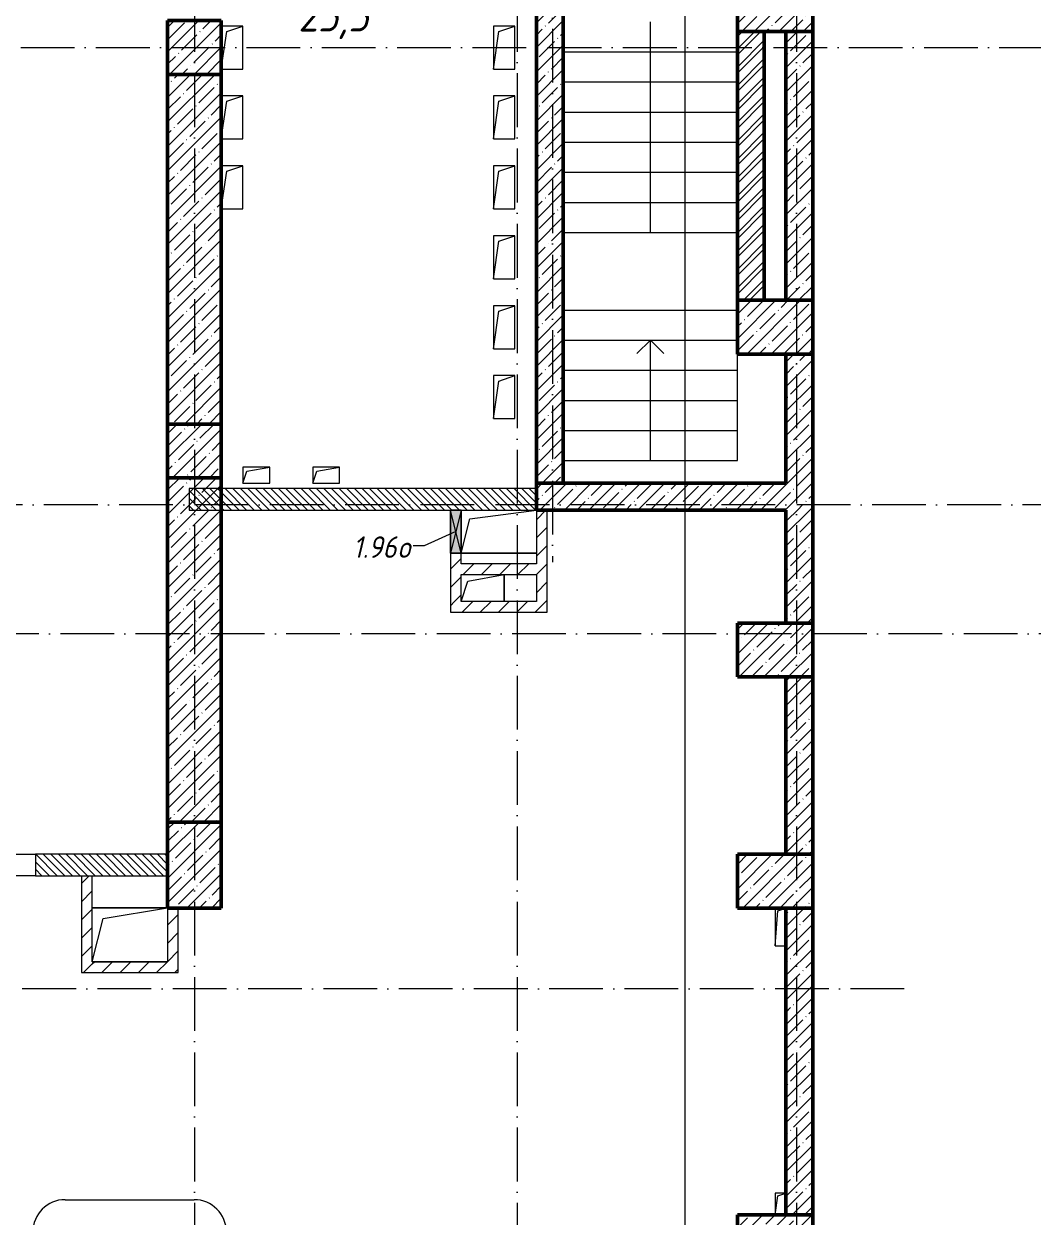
# Model space of a CAD drawing. Header units: millimetres. Extents: x -401725 to 250493, y 305116 to 802890.
# Drawn here: x -160152 to -150765, y 530174 to 541267 of the extents above; entities that cross this region are included whole.
import ezdxf

# ---------------------------------------------------------------- set-up
doc = ezdxf.new("R2010")
doc.units = ezdxf.units.MM
doc.linetypes.add('50_200_ШТРИХ_1Т_ш5_п1_п1_', pattern=[700, 500, -100, 0, -100])
doc.layers.add('A-AREA-IDEN-1', color=7, linetype='Continuous', lineweight=9, true_color=0x000000)
doc.layers.add('G-____-____-SYMB-1', color=9, linetype='Continuous', lineweight=9, true_color=0x808080)
for name, color, linetype, lineweight in [('A-DETL-GENF-OTLN', 7, 'Continuous', 9), ('A-FLOR-____-OTLN', 7, 'Continuous', 9), ('A-GENM-____-OTLN', 7, 'Continuous', 9), ('A-GLAZ-____-IDEN', 7, 'Continuous', 9), ('A-GLAZ-____-OTLN', 7, 'Continuous', 9), ('A-WALL-____-MCUT', 7, 'Continuous', 13), ('A-WALL-____-MCUT-2', 7, 'Continuous', 50), ('A-WALL-____-PATT-1', 7, 'Continuous', 9), ('A-WALL-FNSH-MCUT-1', 7, 'Continuous', 9), ('I-WALL-____-OTLN', 7, 'Continuous', 9), ('S-COLS-____-MCUT', 7, 'Continuous', 50), ('S-COLS-____-OTLN', 7, 'Continuous', 9), ('S-GRID-____-OTLN-1', 7, '50_200_ШТРИХ_1Т_ш5_п1_п1_', 9), ('S-STRS-____-OTLN-1', 7, 'Continuous', 9)]:
    doc.layers.add(name, color=color, linetype=linetype, lineweight=lineweight)
doc.styles.add('ISOCPEUR_I', font='isocpeui.ttf', dxfattribs={"width": 0.9, "height": 2.5})
doc.styles.add('ISOCPEUR_I_11', font='isocpeui.ttf', dxfattribs={"width": 0.9, "height": 200})
pattern_1 = [(135, (-176515.067, 459015.94), (-35.35534, -35.35534), [])]
pattern_2 = [(45, (-176515.07, 459015.94), (-114.04925, 114.04925), []), (45, (-176401.02, 459015.94), (-114.04925, 114.04925), [201.612, -40.322, 3.353, -36.97])]
pattern_3 = [(45, (-176515.07, 459015.94), (-84.85281, 84.85281), [])]

# ---------------------------------------------------------------- blocks, each defined once
blk = doc.blocks.new('BSC_Колонна _Прямоугольная - 500х700-25279857-АР1_План отверстий 1 этажа в осях 1-64_Ю-ЯЯ')
at = {"layer": 'S-COLS-____-OTLN'}
h = blk.add_hatch(dxfattribs=at)
h.set_pattern_fill('FP_17', color=256, style=0, pattern_type=2)
h.set_pattern_definition([(315, (-76431.04, 23350), (114.04925, 114.04925), []), (315, (-76431.04, 23235.95), (114.04925, 114.04925), [201.613, -40.323, 3.353, -36.97])])
h.paths.add_polyline_path([(-250, -350), (250, -350), (250, 350), (-250, 350)], flags=0)
at = {"layer": 'S-COLS-____-MCUT'}
for p, q in [((250, 350), (-250, 350)), ((-250, 350), (-250, -350)), ((250, -350), (250, 350)), ((-250, -350), (250, -350))]:
    blk.add_line(p, q, dxfattribs=at)
blk = doc.blocks.new('BSC_Колонна _Прямоугольная - 500х800-V71-АР1_План отверстий 1 этажа в осях 1-64_Ю-ЯЯ')
at = {"layer": 'S-COLS-____-OTLN'}
h = blk.add_hatch(dxfattribs=at)
h.set_pattern_fill('FP_79', color=256, style=0, pattern_type=2)
h.set_pattern_definition([(45, (-17950, -74431.04), (-114.04925, 114.04925), []), (45, (-17835.95, -74431.04), (-114.04925, 114.04925), [201.613, -40.323, 3.353, -36.97])])
h.paths.add_polyline_path([(-250, -400), (250, -400), (250, 400), (-250, 400)], flags=0)
at = {"layer": 'S-COLS-____-MCUT'}
for p, q in [((250, 400), (-250, 400)), ((-250, 400), (-250, -400)), ((250, -400), (250, 400)), ((-250, -400), (250, -400))]:
    blk.add_line(p, q, dxfattribs=at)
blk = doc.blocks.new('BSC_Колонна _Прямоугольная - 500х700-25976089-АР1_План отверстий 1 этажа в осях 1-64_Ю-ЯЯ')
at = {"layer": 'S-COLS-____-OTLN'}
h = blk.add_hatch(dxfattribs=at)
h.set_pattern_fill('FP_80', color=256, style=0, pattern_type=2)
h.set_pattern_definition([(315, (-74281.04, 23350), (114.04925, 114.04925), []), (315, (-74281.04, 23235.95), (114.04925, 114.04925), [201.613, -40.323, 3.353, -36.97])])
h.paths.add_polyline_path([(-250, -350), (250, -350), (250, 350), (-250, 350)], flags=0)
at = {"layer": 'S-COLS-____-MCUT'}
for p, q in [((250, 350), (-250, 350)), ((-250, 350), (-250, -350)), ((250, -350), (250, 350)), ((-250, -350), (250, -350))]:
    blk.add_line(p, q, dxfattribs=at)
blk = doc.blocks.new('BSC_Колонна _Прямоугольная - 500х700-V72-АР1_План отверстий 1 этажа в осях 1-64_Ю-ЯЯ')
at = {"layer": 'S-COLS-____-OTLN'}
h = blk.add_hatch(dxfattribs=at)
h.set_pattern_fill('FP_81', color=256, style=0, pattern_type=2)
h.set_pattern_definition([(315, (-70931.04, 23350), (114.04925, 114.04925), []), (315, (-70931.04, 23235.95), (114.04925, 114.04925), [201.613, -40.323, 3.353, -36.97])])
h.paths.add_polyline_path([(-250, -350), (250, -350), (250, 350), (-250, 350)], flags=0)
at = {"layer": 'S-COLS-____-MCUT'}
for p, q in [((250, 350), (-250, 350)), ((-250, 350), (-250, -350)), ((250, -350), (250, 350)), ((-250, -350), (250, -350))]:
    blk.add_line(p, q, dxfattribs=at)
blk = doc.blocks.new('BSC_Колонна _Прямоугольная - 500х700-V73-АР1_План отверстий 1 этажа в осях 1-64_Ю-ЯЯ')
at = {"layer": 'S-COLS-____-OTLN'}
h = blk.add_hatch(dxfattribs=at)
h.set_pattern_fill('FP_82', color=256, style=0, pattern_type=2)
h.set_pattern_definition([(315, (-79431.04, 23350), (114.04925, 114.04925), []), (315, (-79431.04, 23235.95), (114.04925, 114.04925), [201.613, -40.323, 3.353, -36.97])])
h.paths.add_polyline_path([(-250, -350), (250, -350), (250, 350), (-250, 350)], flags=0)
at = {"layer": 'S-COLS-____-MCUT'}
for p, q in [((250, 350), (-250, 350)), ((-250, 350), (-250, -350)), ((250, -350), (250, 350)), ((-250, -350), (250, -350))]:
    blk.add_line(p, q, dxfattribs=at)
blk = doc.blocks.new('BSC_Колонна _Прямоугольная - 500х700-V74-АР1_План отверстий 1 этажа в осях 1-64_Ю-ЯЯ')
at = {"layer": 'S-COLS-____-OTLN'}
h = blk.add_hatch(dxfattribs=at)
h.set_pattern_fill('FP_83', color=256, style=0, pattern_type=2)
h.set_pattern_definition([(315, (-82431.04, 23350), (114.04925, 114.04925), []), (315, (-82431.04, 23235.95), (114.04925, 114.04925), [201.613, -40.323, 3.353, -36.97])])
h.paths.add_polyline_path([(-250, -350), (250, -350), (250, 350), (-250, 350)], flags=0)
at = {"layer": 'S-COLS-____-MCUT'}
for p, q in [((250, 350), (-250, 350)), ((-250, 350), (-250, -350)), ((250, -350), (250, 350)), ((-250, -350), (250, -350))]:
    blk.add_line(p, q, dxfattribs=at)
blk = doc.blocks.new('BSC_Колонна _Прямоугольная - 500х500-28077406-АР1_План отверстий 1 этажа в осях 1-64_Ю-ЯЯ')
at = {"layer": 'S-COLS-____-OTLN'}
h = blk.add_hatch(dxfattribs=at)
h.set_pattern_fill('FP_158', color=256, style=0, pattern_type=2)
h.set_pattern_definition([(45, (-17950, -82031.04), (-114.04925, 114.04925), []), (45, (-17835.95, -82031.04), (-114.04925, 114.04925), [201.613, -40.323, 3.353, -36.97])])
h.paths.add_polyline_path([(-250, -250), (250, -250), (250, 250), (-250, 250)], flags=0)
at = {"layer": 'S-COLS-____-MCUT'}
for p, q in [((250, 250), (-250, 250)), ((-250, 250), (-250, -250)), ((250, -250), (250, 250)), ((-250, -250), (250, -250))]:
    blk.add_line(p, q, dxfattribs=at)
blk = doc.blocks.new('BSC_Колонна _Прямоугольная - 500х500-V169-АР1_План отверстий 1 этажа в осях 1-64_Ю-ЯЯ')
at = {"layer": 'S-COLS-____-OTLN'}
h = blk.add_hatch(dxfattribs=at)
h.set_pattern_fill('FP_181', color=256, style=0, pattern_type=2)
h.set_pattern_definition([(45, (-17950, -78281.04), (-114.04925, 114.04925), []), (45, (-17835.95, -78281.04), (-114.04925, 114.04925), [201.613, -40.323, 3.353, -36.97])])
h.paths.add_polyline_path([(-250, -250), (250, -250), (250, 250), (-250, 250)], flags=0)
at = {"layer": 'S-COLS-____-MCUT'}
for p, q in [((250, 250), (-250, 250)), ((-250, 250), (-250, -250)), ((250, -250), (250, 250)), ((-250, -250), (250, -250))]:
    blk.add_line(p, q, dxfattribs=at)
blk = doc.blocks.new('AR_Отверстие прямоугольное _в плите_ - AR_Отверстие прямоугольное _в плите_-30229371-АР1_План отверстий 1 этажа в осях 1-64_Ю-ЯЯ')
at = {"layer": 'A-GENM-____-OTLN'}
for p, q in [((100, 200), (-100, 200)), ((-100, 200), (-100, -200)), ((-100, -200), (-50, 150)), ((-50, 150), (100, 200)), ((100, -200), (100, 200)), ((-100, -200), (100, -200))]:
    blk.add_line(p, q, dxfattribs=at)
blk = doc.blocks.new('AR_Отверстие прямоугольное _в плите_ - AR_Отверстие прямоугольное _в плите_-V176-АР1_План отверстий 1 этажа в осях 1-64_Ю-ЯЯ')
at = {"layer": 'A-GENM-____-OTLN'}
for p, q in [((100, 200), (-100, 200)), ((-100, -200), (-50, 150)), ((-50, 150), (100, 200)), ((100, -200), (100, 200)), ((-100, -200), (100, -200))]:
    blk.add_line(p, q, dxfattribs=at)
blk = doc.blocks.new('AR_Отверстие прямоугольное _в плите_ - AR_Отверстие прямоугольное _в плите_-30229425-АР1_План отверстий 1 этажа в осях 1-64_Ю-ЯЯ')
at = {"layer": 'A-GENM-____-OTLN'}
for p, q in [((125, 75), (-125, 75)), ((-125, 75), (-125, -75)), ((-125, -75), (-88, 37)), ((-88, 37), (125, 75)), ((125, -75), (125, 75)), ((-125, -75), (125, -75))]:
    blk.add_line(p, q, dxfattribs=at)
blk = doc.blocks.new('AR_Отверстие прямоугольное _в плите_ - AR_Отверстие прямоугольное _в плите_-30511962-АР1_План отверстий 1 этажа в осях 1-64_Ю-ЯЯ')
at = {"layer": 'A-GENM-____-OTLN'}
for p, q in [((-50, 175), (-50, -175)), ((-50, -175), (-25, 150)), ((-25, 150), (50, 175)), ((-50, -175), (50, -175))]:
    blk.add_line(p, q, dxfattribs=at)
blk = doc.blocks.new('AR_Отверстие прямоугольное _в плите_ - AR_Отверстие прямоугольное _в плите_-V221-АР1_План отверстий 1 этажа в осях 1-64_Ю-ЯЯ')
at = {"layer": 'A-GENM-____-OTLN'}
for p, q in [((50, 100), (-50, 100)), ((-50, 100), (-50, -100)), ((-50, -100), (-25, 75)), ((-25, 75), (50, 100))]:
    blk.add_line(p, q, dxfattribs=at)
blk = doc.blocks.new('AR_Отверстие прямоугольное _в плите_ - AR_Отверстие прямоугольное _в плите_-V234-АР1_План отверстий 1 этажа в осях 1-64_Ю-ЯЯ')
at = {"layer": 'A-GENM-____-OTLN'}
for p, q in [((350, 250), (-350, 250)), ((-250, 150), (350, 250)), ((-350, -250), (-250, 150)), ((-350, -250), (350, -250))]:
    blk.add_line(p, q, dxfattribs=at)
blk = doc.blocks.new('AR_Отверстие прямоугольное _в плите_ - AR_Отверстие прямоугольное _в плите_-V248-АР1_План отверстий 1 этажа в осях 1-64_Ю-ЯЯ')
at = {"layer": 'A-GENM-____-OTLN'}
for p, q in [((-137, 63), (200, 125)), ((200, -125), (200, 125)), ((-200, -125), (-137, 63))]:
    blk.add_line(p, q, dxfattribs=at)
blk = doc.blocks.new('AR_Отверстие прямоугольное _в плите_ - AR_Отверстие прямоугольное _в плите_-V249-АР1_План отверстий 1 этажа в осях 1-64_Ю-ЯЯ')
at = {"layer": 'A-GENM-____-OTLN'}
for p, q in [((-350, -200), (-270, 120)), ((-270, 120), (350, 200)), ((-350, -200), (350, -200))]:
    blk.add_line(p, q, dxfattribs=at)
blk = doc.blocks.new('AR_Отверстие прямоугольное _в стене__БезПР - AR_Отверстие прямоугольное _в стене__БезПР-36663912-АР1_План отверстий 1 этажа в осях 1-64_Ю-ЯЯ')
at = {"layer": 'A-GLAZ-____-OTLN'}
blk.add_hatch(color=256, dxfattribs=at).paths.add_polyline_path([(200, -50), (200, 50), (-200, 50), (-200, -50)], flags=0)
at = {"layer": 'A-DETL-GENF-OTLN'}
for p, q in [((-200, -50), (-200, 50)), ((-200, 50), (200, 50)), ((200, 50), (-200, -50)), ((-200, 50), (200, -50)), ((200, 50), (-200, 50)), ((-200, 50), (-200, -50)), ((200, 50), (200, -50)), ((200, -50), (200, 50)), ((200, -50), (-200, -50)), ((-200, -50), (200, -50))]:
    blk.add_line(p, q, dxfattribs=at)
at = {"layer": 'A-GLAZ-____-OTLN'}
blk.add_line((200, 50), (-200, 50), dxfattribs=at)
blk = doc.blocks.new('AAR_СКБ_Марка_помещения_1_5 ммп - Номер _ Площадь-27962135-АИ_План этажа_Стены_1')
at = {"layer": 'A-AREA-IDEN-1'}
for p, q in [((-2.987, 3), (3.013, 3)), ((-2.987, 0), (3.013, 0))]:
    blk.add_line(p, q, dxfattribs=at)
for centre, start, end in [((-2.987, 1.5), 90, 270), ((3.013, 1.5), 270, 90)]:
    blk.add_arc(centre, 1.5, start, end, dxfattribs=at)

msp = doc.modelspace()

# ---------------------------------------------------------------- hatches: boundary and pattern name
at = {"layer": 'A-WALL-____-PATT-1'}
h = msp.add_hatch(dxfattribs=at)
h.set_pattern_fill('FP_13', color=256, style=0, pattern_type=2)
h.set_pattern_definition(pattern_2)
h.paths.add_polyline_path([(-155385.0675, 536996.983), (-155135.0675, 536996.983), (-155135.0675, 544696.983), (-155385.0675, 544696.983), (-155385.0675, 537228.1053)], flags=0)
h = msp.add_hatch(dxfattribs=at)
h.set_pattern_fill('FP_3', color=256, style=0, pattern_type=2)
h.set_pattern_definition([(45, (-176515.07, 459015.94), (-85.53659, 85.53659), []), (45, (-176458.04, 459015.94), (-85.53659, 85.53659), [])])
h.paths.add_polyline_path([(-153265.0675, 538696.983), (-153265.0675, 541196.983), (-153515.0675, 541196.983), (-153515.0675, 538696.983)], flags=0)
h = msp.add_hatch(dxfattribs=at)
h.set_pattern_fill('FP_13', color=256, style=0, pattern_type=2)
h.set_pattern_definition(pattern_2)
h.paths.add_polyline_path([(-152815.0675, 538696.983), (-152815.0675, 541196.983), (-153065.0675, 541196.983), (-153065.0675, 538696.983)], flags=0)
h = msp.add_hatch(dxfattribs=at)
h.set_pattern_fill('FP_13', color=256, style=0, pattern_type=2)
h.set_pattern_definition(pattern_2)
h.paths.add_polyline_path([(-158315.0675, 537546.983), (-158315.0675, 540796.983), (-158815.0675, 540796.983), (-158815.0675, 537546.983)], flags=0)
h = msp.add_hatch(dxfattribs=at)
h.set_pattern_fill('FP_13', color=256, style=0, pattern_type=2)
h.set_pattern_definition(pattern_2)
h.paths.add_polyline_path([(-152815.0675, 536996.983), (-152815.0675, 538196.983), (-153065.0675, 538196.983), (-153065.0675, 536996.983)], flags=0)
h = msp.add_hatch(dxfattribs=at)
h.set_pattern_fill('FP_13', color=256, style=0, pattern_type=2)
h.set_pattern_definition(pattern_2)
h.paths.add_polyline_path([(-158315.0675, 533846.983), (-158315.0675, 537046.983), (-158815.0675, 537046.983), (-158815.0675, 533846.983)], flags=0)
h = msp.add_hatch(dxfattribs=at)
h.set_pattern_fill('FP_6', color=256, style=0, pattern_type=2)
h.set_pattern_definition(pattern_1)
h.paths.add_polyline_path([(-156085.0675, 536746.983), (-155385.0675, 536746.983), (-155385.0675, 536946.983), (-158615.0675, 536946.983), (-158615.0675, 536746.983), (-156185.0675, 536746.983)], flags=0)
h = msp.add_hatch(dxfattribs=at)
h.set_pattern_fill('FP_13', color=256, style=0, pattern_type=2)
h.set_pattern_definition(pattern_2)
h.paths.add_polyline_path([(-153065.0675, 536746.983), (-152815.0675, 536746.983), (-152815.0675, 536996.983), (-155385.0675, 536996.983), (-155385.0675, 536746.983), (-155320.4682, 536746.983)], flags=0)
h = msp.add_hatch(dxfattribs=at)
h.set_pattern_fill('FP_4', color=256, style=0, pattern_type=2)
h.set_pattern_definition(pattern_3)
h.paths.add_polyline_path([(-155285.0675, 535896.983), (-155285.0675, 536746.983), (-155385.0675, 536746.983), (-155385.0675, 535896.983), (-155320.4682, 535896.983)], flags=0)
h = msp.add_hatch(dxfattribs=at)
h.set_pattern_fill('FP_13', color=256, style=0, pattern_type=2)
h.set_pattern_definition(pattern_2)
h.paths.add_polyline_path([(-152815.0675, 535696.983), (-152815.0675, 536746.983), (-153065.0675, 536746.983), (-153065.0675, 535696.983)], flags=0)
h = msp.add_hatch(dxfattribs=at)
h.set_pattern_fill('FP_4', color=256, style=0, pattern_type=2)
h.set_pattern_definition(pattern_3)
h.paths.add_polyline_path([(-156085.0675, 535896.983), (-156085.0675, 536346.983), (-156185.0675, 536346.983), (-156185.0675, 535896.983)], flags=0)
h = msp.add_hatch(dxfattribs=at)
h.set_pattern_fill('FP_4', color=256, style=0, pattern_type=2)
h.set_pattern_definition(pattern_3)
h.paths.add_polyline_path([(-155385.0675, 536146.983), (-155385.0675, 536246.983), (-156085.0675, 536246.983), (-156085.0675, 536146.983)], flags=0)
h = msp.add_hatch(dxfattribs=at)
h.set_pattern_fill('FP_4', color=256, style=0, pattern_type=2)
h.set_pattern_definition(pattern_3)
h.paths.add_polyline_path([(-155285.0675, 535796.983), (-155285.0675, 535896.983), (-156185.0675, 535896.983), (-156185.0675, 535796.983), (-155320.4682, 535796.983)], flags=0)
h = msp.add_hatch(dxfattribs=at)
h.set_pattern_fill('FP_13', color=256, style=0, pattern_type=2)
h.set_pattern_definition(pattern_2)
h.paths.add_polyline_path([(-152815.0675, 533546.983), (-152815.0675, 535196.983), (-153065.0675, 535196.983), (-153065.0675, 533546.983)], flags=0)
h = msp.add_hatch(dxfattribs=at)
h.set_pattern_fill('FP_6', color=256, style=0, pattern_type=2)
h.set_pattern_definition(pattern_1)
h.paths.add_polyline_path([(-158815.0675, 533346.983), (-158815.0675, 533546.983), (-160043.8477, 533546.983), (-160043.8477, 533346.983), (-158855.4695, 533346.983)], flags=0)
h = msp.add_hatch(dxfattribs=at)
h.set_pattern_fill('FP_4', color=256, style=0, pattern_type=2)
h.set_pattern_definition(pattern_3)
h.paths.add_polyline_path([(-159515.0675, 532446.983), (-159515.0675, 533346.983), (-159615.0675, 533346.983), (-159615.0675, 532446.983)], flags=0)
h = msp.add_hatch(dxfattribs=at)
h.set_pattern_fill('FP_4', color=256, style=0, pattern_type=2)
h.set_pattern_definition(pattern_3)
h.paths.add_polyline_path([(-158715.0675, 532546.983), (-158715.0675, 533046.983), (-158815.0675, 533046.983), (-158815.0675, 532546.983)], flags=0)
h = msp.add_hatch(dxfattribs=at)
h.set_pattern_fill('FP_13', color=256, style=0, pattern_type=2)
h.set_pattern_definition(pattern_2)
h.paths.add_polyline_path([(-152815.0675, 530196.983), (-152815.0675, 533046.983), (-153065.0675, 533046.983), (-153065.0675, 530196.983)], flags=0)
h = msp.add_hatch(dxfattribs=at)
h.set_pattern_fill('FP_4', color=256, style=0, pattern_type=2)
h.set_pattern_definition(pattern_3)
h.paths.add_polyline_path([(-159515.0675, 532446.983), (-158715.0675, 532446.983), (-158715.0675, 532546.983), (-159515.0675, 532546.983)], flags=0)

# ---------------------------------------------------------------- linework, layer by layer
at = {"layer": 'A-FLOR-____-OTLN'}
for p, q in [((-155385.0675, 536346.983), (-156085.0675, 536346.983)), ((-155685.0675, 536146.983), (-155685.0675, 535896.983)), ((-159515.0675, 533049.0699), (-158815.0675, 533049.0699)), ((-158815.0675, 532549.0699), (-159515.0675, 532549.0699))]:
    msp.add_line(p, q, dxfattribs=at)
at = {"layer": 'A-GLAZ-____-IDEN'}
for p, q in [((-156135.0675, 536546.983), (-156428.9867, 536415.4339)), ((-156428.9867, 536415.4339), (-156532.3957, 536415.4339))]:
    msp.add_line(p, q, dxfattribs=at)
at = {"layer": 'A-WALL-____-MCUT'}
for p, q in [((-155385.0675, 536946.983), (-158615.0675, 536946.983)), ((-158615.0675, 536946.983), (-158615.0675, 536746.983)), ((-158615.0675, 536746.983), (-156185.0675, 536746.983)), ((-156085.0675, 536746.983), (-155385.0675, 536746.983)), ((-158815.0675, 533546.983), (-160043.8477, 533546.983)), ((-160043.8477, 533546.983), (-160043.8477, 533346.983)), ((-160043.8477, 533346.983), (-158815.0675, 533346.983))]:
    msp.add_line(p, q, dxfattribs=at)
at = {"layer": 'A-WALL-____-MCUT-2'}
for p, q in [((-155385.0675, 544696.983), (-155385.0675, 536746.983)), ((-155135.0675, 536996.983), (-155135.0675, 544696.983)), ((-153515.0675, 541196.983), (-153515.0675, 538696.983)), ((-153265.0675, 538696.983), (-153265.0675, 541196.983)), ((-153065.0675, 541196.983), (-153065.0675, 538696.983)), ((-152815.0675, 538696.983), (-152815.0675, 541196.983)), ((-158815.0675, 540796.983), (-158815.0675, 537546.983)), ((-158315.0675, 537546.983), (-158315.0675, 540796.983)), ((-153065.0675, 538196.983), (-153065.0675, 536996.983)), ((-152815.0675, 535696.983), (-152815.0675, 538196.983)), ((-158815.0675, 537046.983), (-158815.0675, 533846.983)), ((-158315.0675, 533846.983), (-158315.0675, 537046.983)), ((-155385.0675, 536996.983), (-153065.0675, 536996.983)), ((-155385.0675, 536746.983), (-153065.0675, 536746.983)), ((-153065.0675, 536746.983), (-153065.0675, 535696.983)), ((-153065.0675, 535196.983), (-153065.0675, 533546.983)), ((-152815.0675, 533546.983), (-152815.0675, 535196.983)), ((-153065.0675, 533046.983), (-153065.0675, 530196.983)), ((-152815.0675, 530196.983), (-152815.0675, 533046.983))]:
    msp.add_line(p, q, dxfattribs=at)
at = {"layer": 'A-WALL-FNSH-MCUT-1'}
for p, q in [((-155385.0675, 536746.983), (-155385.0675, 536246.983)), ((-155285.0675, 535796.983), (-155285.0675, 536746.983)), ((-156185.0675, 536346.983), (-156185.0675, 535796.983)), ((-156085.0675, 536246.983), (-156085.0675, 536346.983)), ((-155385.0675, 536246.983), (-156085.0675, 536246.983)), ((-156085.0675, 535896.983), (-156085.0675, 536146.983)), ((-156085.0675, 536146.983), (-155385.0675, 536146.983)), ((-155385.0675, 536146.983), (-155385.0675, 535896.983)), ((-155385.0675, 535896.983), (-156085.0675, 535896.983)), ((-156185.0675, 535796.983), (-155285.0675, 535796.983)), ((-159615.0675, 533346.983), (-159615.0675, 532446.983)), ((-159515.0675, 532546.983), (-159515.0675, 533346.983)), ((-158815.0675, 533046.983), (-158815.0675, 532546.983)), ((-158715.0675, 532446.983), (-158715.0675, 533046.983)), ((-158815.0675, 532546.983), (-159515.0675, 532546.983)), ((-159615.0675, 532446.983), (-158715.0675, 532446.983))]:
    msp.add_line(p, q, dxfattribs=at)
at = {"layer": 'G-____-____-SYMB-1'}
msp.add_line((-154005.0675, 546212.593), (-154005.0675, 513937.4663), dxfattribs=at)
at = {"layer": 'I-WALL-____-OTLN'}
for p, q in [((-160842.0213, 533546.983), (-160043.8477, 533546.983)), ((-160043.8477, 533346.983), (-160748.7598, 533346.983))]:
    msp.add_line(p, q, dxfattribs=at)
at = {"layer": 'S-GRID-____-OTLN-1'}
for p, q in [((-158565.0675, 549908.7924), (-158565.0675, 511907.5288)), ((-155565.0675, 549908.7924), (-155565.0675, 511907.5288)), ((-152965.0675, 549908.7924), (-152965.0675, 525691.4247)), ((-155235.0675, 549622.0367), (-155235.0675, 536263.2712)), ((-181183.8377, 541046.983), (-72440.6609, 541046.983)), ((-129360.4697, 536796.983), (-181183.8377, 536796.983)), ((-143910.0675, 535596.983), (-181183.8377, 535596.983)), ((-151965.0675, 532296.983), (-181183.8377, 532296.983))]:
    msp.add_line(p, q, dxfattribs=at)
at = {"layer": 'S-STRS-____-OTLN-1'}
for p, q in [((-154325.0898, 541006.983), (-154325.0898, 541286.983)), ((-155135.0675, 541006.983), (-153515.0898, 541006.983)), ((-155135.0675, 541006.983), (-153515.0898, 541006.983)), ((-154325.0898, 540726.983), (-154325.0898, 541006.983)), ((-155135.0675, 540726.983), (-153515.0898, 540726.983)), ((-155135.0675, 540726.983), (-153515.0898, 540726.983)), ((-154325.0898, 540446.983), (-154325.0898, 540726.983)), ((-155135.0675, 540446.983), (-153515.0898, 540446.983)), ((-155135.0675, 540446.983), (-153515.0898, 540446.983)), ((-154325.0898, 540166.983), (-154325.0898, 540446.983)), ((-155135.0675, 540166.983), (-153515.0898, 540166.983)), ((-155135.0675, 540166.983), (-153515.0898, 540166.983)), ((-154325.0898, 539886.983), (-154325.0898, 540166.983)), ((-155135.0675, 539886.983), (-153515.0898, 539886.983)), ((-155135.0675, 539886.983), (-153515.0898, 539886.983)), ((-154325.0898, 539606.983), (-154325.0898, 539886.983)), ((-155135.0675, 539606.983), (-153515.0898, 539606.983)), ((-155135.0675, 539606.983), (-153515.0898, 539606.983)), ((-154325.0898, 539326.983), (-154325.0898, 539606.983)), ((-155135.0675, 539326.983), (-153515.0898, 539326.983)), ((-155135.0675, 539326.983), (-153515.0898, 539326.983)), ((-155135.0675, 538606.983), (-153515.0675, 538606.983)), ((-155135.0675, 538326.983), (-153515.0675, 538326.983)), ((-155135.0675, 538326.983), (-153515.0675, 538326.983)), ((-154325.0675, 538326.983), (-154450.0675, 538201.983)), ((-154325.0675, 538046.983), (-154325.0675, 538326.983)), ((-154325.0675, 538326.983), (-154200.0675, 538201.983)), ((-153515.0675, 538046.983), (-153515.0675, 538196.983)), ((-155135.0675, 538046.983), (-153515.0675, 538046.983)), ((-155135.0675, 538046.983), (-153515.0675, 538046.983)), ((-154325.0675, 537766.983), (-154325.0675, 538046.983)), ((-153515.0675, 537766.983), (-153515.0675, 538046.983)), ((-155135.0675, 537766.983), (-153515.0675, 537766.983)), ((-155135.0675, 537766.983), (-153515.0675, 537766.983)), ((-154325.0675, 537486.983), (-154325.0675, 537766.983)), ((-153515.0675, 537486.983), (-153515.0675, 537766.983)), ((-155135.0675, 537486.983), (-153515.0675, 537486.983)), ((-155135.0675, 537486.983), (-153515.0675, 537486.983)), ((-154325.0675, 537206.983), (-154325.0675, 537486.983)), ((-153515.0675, 537206.983), (-153515.0675, 537486.983)), ((-155135.0675, 537206.983), (-153515.0675, 537206.983)), ((-155135.0675, 537206.983), (-153515.0675, 537206.983))]:
    msp.add_line(p, q, dxfattribs=at)

# ---------------------------------------------------------------- block references
at = {"layer": 'A-AREA-IDEN-1', "xscale": 199.9999999999999, "yscale": 199.9999999999999, "zscale": 199.9999999999999}
msp.add_blockref('AAR_СКБ_Марка_помещения_1_5 ммп - Номер _ Площадь-27962135-АИ_План этажа_Стены_1', (-159170.6284, 529736.5818), dxfattribs=at)
at = {"layer": 'A-GENM-____-OTLN'}
for name, p in [('AR_Отверстие прямоугольное _в плите_ - AR_Отверстие прямоугольное _в плите_-V176-АР1_План отверстий 1 этажа в осях 1-64_Ю-ЯЯ', (-158215.0675, 541046.983)), ('AR_Отверстие прямоугольное _в плите_ - AR_Отверстие прямоугольное _в плите_-30229371-АР1_План отверстий 1 этажа в осях 1-64_Ю-ЯЯ', (-155685.0675, 541046.983)), ('AR_Отверстие прямоугольное _в плите_ - AR_Отверстие прямоугольное _в плите_-V176-АР1_План отверстий 1 этажа в осях 1-64_Ю-ЯЯ', (-158215.0675, 540396.983)), ('AR_Отверстие прямоугольное _в плите_ - AR_Отверстие прямоугольное _в плите_-30229371-АР1_План отверстий 1 этажа в осях 1-64_Ю-ЯЯ', (-155685.0675, 540396.983)), ('AR_Отверстие прямоугольное _в плите_ - AR_Отверстие прямоугольное _в плите_-V176-АР1_План отверстий 1 этажа в осях 1-64_Ю-ЯЯ', (-158215.0675, 539746.983)), ('AR_Отверстие прямоугольное _в плите_ - AR_Отверстие прямоугольное _в плите_-30229371-АР1_План отверстий 1 этажа в осях 1-64_Ю-ЯЯ', (-155685.0675, 539746.983)), ('AR_Отверстие прямоугольное _в плите_ - AR_Отверстие прямоугольное _в плите_-30229371-АР1_План отверстий 1 этажа в осях 1-64_Ю-ЯЯ', (-155685.0675, 539096.983)), ('AR_Отверстие прямоугольное _в плите_ - AR_Отверстие прямоугольное _в плите_-30229371-АР1_План отверстий 1 этажа в осях 1-64_Ю-ЯЯ', (-155685.0675, 538446.983)), ('AR_Отверстие прямоугольное _в плите_ - AR_Отверстие прямоугольное _в плите_-30229371-АР1_План отверстий 1 этажа в осях 1-64_Ю-ЯЯ', (-155685.0675, 537796.983)), ('AR_Отверстие прямоугольное _в плите_ - AR_Отверстие прямоугольное _в плите_-30229425-АР1_План отверстий 1 этажа в осях 1-64_Ю-ЯЯ', (-157990.0675, 537071.983)), ('AR_Отверстие прямоугольное _в плите_ - AR_Отверстие прямоугольное _в плите_-30229425-АР1_План отверстий 1 этажа в осях 1-64_Ю-ЯЯ', (-157340.0675, 537071.983)), ('AR_Отверстие прямоугольное _в плите_ - AR_Отверстие прямоугольное _в плите_-V249-АР1_План отверстий 1 этажа в осях 1-64_Ю-ЯЯ', (-155735.0675, 536546.983)), ('AR_Отверстие прямоугольное _в плите_ - AR_Отверстие прямоугольное _в плите_-V248-АР1_План отверстий 1 этажа в осях 1-64_Ю-ЯЯ', (-155885.0675, 536021.983)), ('AR_Отверстие прямоугольное _в плите_ - AR_Отверстие прямоугольное _в плите_-V234-АР1_План отверстий 1 этажа в осях 1-64_Ю-ЯЯ', (-159165.0675, 532799.0699)), ('AR_Отверстие прямоугольное _в плите_ - AR_Отверстие прямоугольное _в плите_-30511962-АР1_План отверстий 1 этажа в осях 1-64_Ю-ЯЯ', (-153115.0675, 532871.983)), ('AR_Отверстие прямоугольное _в плите_ - AR_Отверстие прямоугольное _в плите_-V221-АР1_План отверстий 1 этажа в осях 1-64_Ю-ЯЯ', (-153115.0675, 530296.983))]:
    msp.add_blockref(name, p, dxfattribs=at)
at = {"layer": 'A-GLAZ-____-OTLN', "rotation": 270}
msp.add_blockref('AR_Отверстие прямоугольное _в стене__БезПР - AR_Отверстие прямоугольное _в стене__БезПР-36663912-АР1_План отверстий 1 этажа в осях 1-64_Ю-ЯЯ', (-156135.0675, 536546.983), dxfattribs=at)
at = {"layer": 'S-COLS-____-OTLN', "rotation": 89.9999999999999}
for name, p in [('BSC_Колонна _Прямоугольная - 500х700-V74-АР1_План отверстий 1 этажа в осях 1-64_Ю-ЯЯ', (-153165.0675, 541446.983)), ('BSC_Колонна _Прямоугольная - 500х700-V73-АР1_План отверстий 1 этажа в осях 1-64_Ю-ЯЯ', (-153165.0675, 538446.983)), ('BSC_Колонна _Прямоугольная - 500х700-25279857-АР1_План отверстий 1 этажа в осях 1-64_Ю-ЯЯ', (-153165.0675, 535446.983)), ('BSC_Колонна _Прямоугольная - 500х700-25976089-АР1_План отверстий 1 этажа в осях 1-64_Ю-ЯЯ', (-153165.0675, 533296.983)), ('BSC_Колонна _Прямоугольная - 500х700-V72-АР1_План отверстий 1 этажа в осях 1-64_Ю-ЯЯ', (-153165.0675, 529946.983))]:
    msp.add_blockref(name, p, dxfattribs=at)
at = {"layer": 'S-COLS-____-OTLN'}
for name, p in [('BSC_Колонна _Прямоугольная - 500х500-28077406-АР1_План отверстий 1 этажа в осях 1-64_Ю-ЯЯ', (-158565.0675, 541046.983)), ('BSC_Колонна _Прямоугольная - 500х500-V169-АР1_План отверстий 1 этажа в осях 1-64_Ю-ЯЯ', (-158565.0675, 537296.983)), ('BSC_Колонна _Прямоугольная - 500х800-V71-АР1_План отверстий 1 этажа в осях 1-64_Ю-ЯЯ', (-158565.0675, 533446.983))]:
    msp.add_blockref(name, p, dxfattribs=at)

# ---------------------------------------------------------------- texts
at = {"layer": 'A-AREA-IDEN-1', "insert": (-157271.8029, 541125.5932), "char_height": 300, "width": 754, "attachment_point": 8, "line_spacing_factor": 1.139951, "style": 'ISOCPEUR_I'}
msp.add_mtext('\\pxqc,t8.46667,16.93333,25.4,33.86667,42.33333,50.8,59.26667,67.73333,76.2,84.66667,93.13333,101.6,110.06667,118.53333,127,135.46667,143.93333,152.4,160.86667,169.33333,177.8,186.26667,194.73333,203.2,211.66667,220.13333,228.6,237.06667,245.53333,254,262.46667,270.93333;{23,3}', dxfattribs=at)
at = {"layer": 'A-GLAZ-____-IDEN', "char_height": 200, "attachment_point": 1, "style": 'ISOCPEUR_I_11'}
for s, insert, width in [('1.96', (-157091.8473, 536503.0485), 505.063125), ('\\fISOCPEUR|b0|i1|c204|p34|;\\W.9;о', (-156675.1286, 536503.0485), 158.734125)]:
    msp.add_mtext(s, dxfattribs=dict(at, insert=insert, width=width))

doc.saveas('drawing.dxf')
